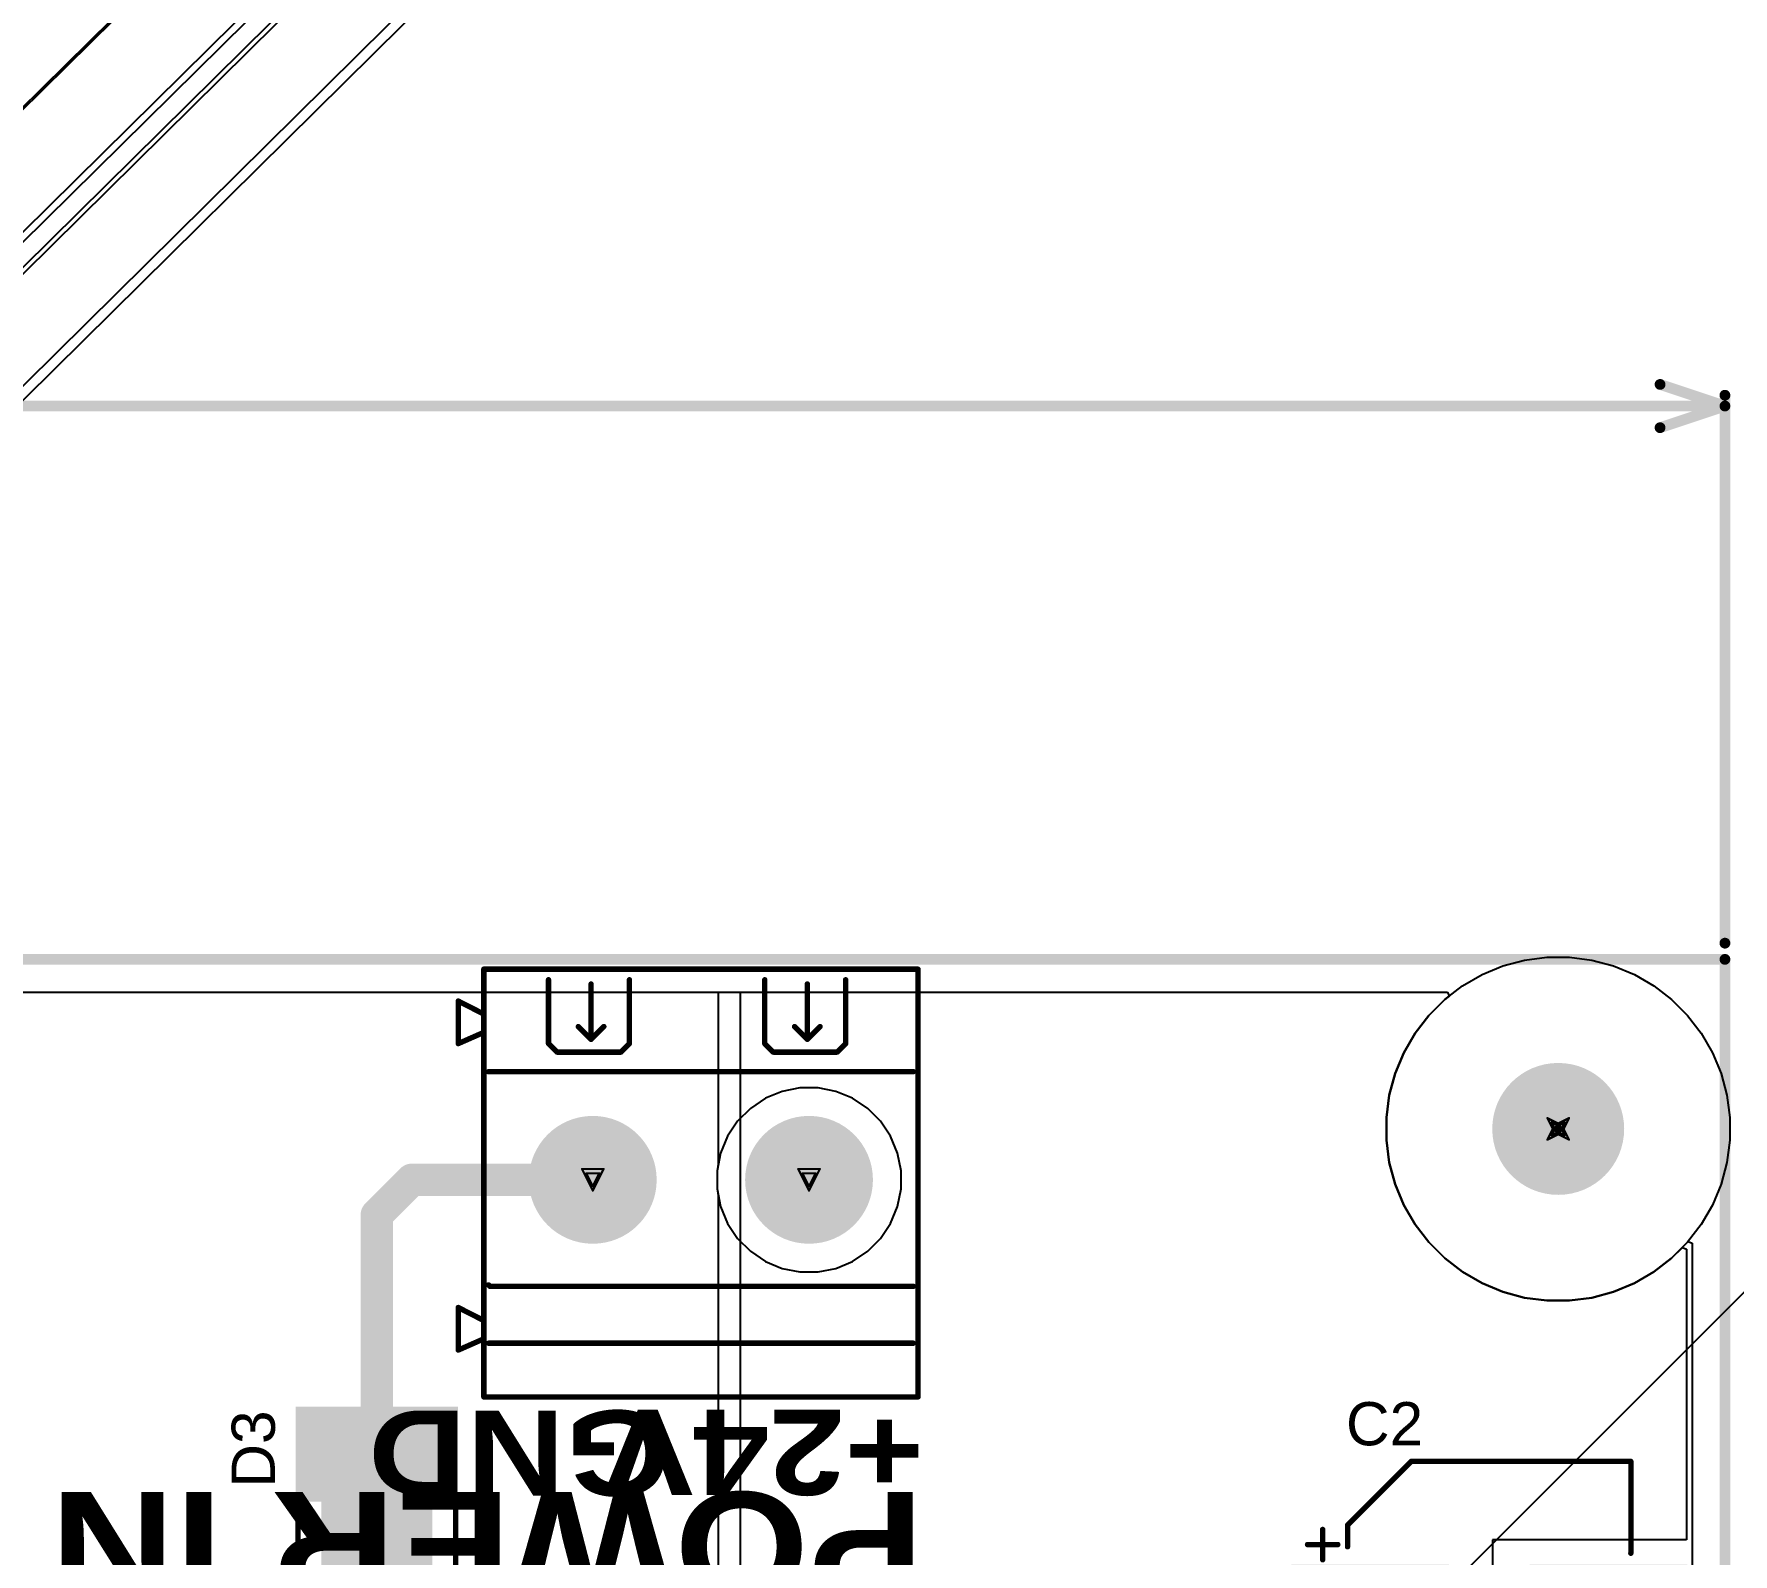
# Model space of a CAD drawing. Header units: inches. Extents: x 0 to 212, y 0 to 208.
# Drawn here: x 6.546 to 8.117, y 3.627 to 5.033 of the extents above; entities that cross this region are included whole.
import ezdxf

# ---------------------------------------------------------------- set-up
doc = ezdxf.new("R2010")
doc.units = ezdxf.units.IN
doc.header["$MEASUREMENT"] = 0
for name, color, linetype in [('Board Outline', 216, 'Continuous'), ('Bottom Layer', 5, 'Continuous'), ('Bottom Solder', 6, 'Continuous'), ('Dimensions', 6, 'Continuous'), ('Drill Drawing', 1, 'Continuous'), ('Multi-Layer', 9, 'Continuous'), ('Pad Holes', 156, 'Continuous'), ('Top Layer', 1, 'Continuous'), ('Top Overlay', 2, 'Continuous'), ('Top Paste', 8, 'Continuous'), ('Top Solder', 216, 'Continuous')]:
    doc.layers.add(name, color=color, linetype=linetype)
doc.styles.add('Arial', font='', dxfattribs={"height": 0.2})
doc.styles.add('Arial Black_Bold', font='', dxfattribs={"height": 0.2})
doc.styles.get('Arial').set_extended_font_data('Arial')
doc.styles.get('Arial Black_Bold').set_extended_font_data('Arial Black', bold=True)

# ---------------------------------------------------------------- blocks, each defined once
blk = doc.blocks.new('28_UFQFPN__4_4__11')
at = {"layer": 'Top Solder'}
for p in [(-0.0685, 0.0674), (-0.0625, -0.0507), (-0.0507, 0.0871), (-0.0507, -0.0625), (0.0615, -0.0625), (0.0674, 0.0871), (0.0871, 0.0674), (0.0871, -0.0507)]:
    blk.add_line(p, (207.6842, 205.1659), dxfattribs=at)
blk = doc.blocks.new('P____DI_3333_8_82')
at = {"layer": 'Top Solder'}
blk.add_line((0.004, 0.0488), (-204.7636, 204.757), dxfattribs=at)
blk = doc.blocks.new('DB128L_5_08_2P_OG_S_110')
at = {"layer": 'Bottom Layer'}
h = blk.add_hatch(color=5, dxfattribs=at)
edge = h.paths.add_edge_path()
edge.add_arc((-0.1, 0), 0.055118, 0, 360)
h = blk.add_hatch(color=5, dxfattribs=at)
edge = h.paths.add_edge_path()
edge.add_arc((0.1, 0), 0.055118, 0, 360)
at = {"layer": 'Bottom Solder'}
h = blk.add_hatch(color=6, dxfattribs=at)
edge = h.paths.add_edge_path()
edge.add_arc((-0.1, 0), 0.059118, 0, 360)
h = blk.add_hatch(color=6, dxfattribs=at)
edge = h.paths.add_edge_path()
edge.add_arc((0.1, 0), 0.059118, 0, 360)
at = {"layer": 'Multi-Layer'}
h = blk.add_hatch(color=9, dxfattribs=at)
edge = h.paths.add_edge_path()
edge.add_arc((-0.1, 0), 0.055118, 0, 360)
h = blk.add_hatch(color=9, dxfattribs=at)
edge = h.paths.add_edge_path()
edge.add_arc((0.1, 0), 0.055118, 0, 360)
at = {"layer": 'Pad Holes'}
h = blk.add_hatch(color=7, dxfattribs=at)
edge = h.paths.add_edge_path()
edge.add_arc((-0.1, 0), 0.031496, 0, 360)
h = blk.add_hatch(color=7, dxfattribs=at)
edge = h.paths.add_edge_path()
edge.add_arc((0.1, 0), 0.031496, 0, 360)
at = {"layer": 'Top Layer'}
h = blk.add_hatch(color=1, dxfattribs=at)
edge = h.paths.add_edge_path()
edge.add_arc((-0.1, 0), 0.055118, 0, 360)
h = blk.add_hatch(color=1, dxfattribs=at)
edge = h.paths.add_edge_path()
edge.add_arc((0.1, 0), 0.055118, 0, 360)
at = {"layer": 'Top Solder'}
h = blk.add_hatch(color=216, dxfattribs=at)
edge = h.paths.add_edge_path()
edge.add_arc((-0.1, 0), 0.059118, 0, 360)
h = blk.add_hatch(color=216, dxfattribs=at)
edge = h.paths.add_edge_path()
edge.add_arc((0.1, 0), 0.059118, 0, 360)
at = {"layer": 'Top Overlay'}
for points in [[(-0.200788, 0.19485, 0.005, 0.005, 0), (0.200788, 0.19485, 0.005, 0.005, 0)], [(-0.200788, -0.200788, 0.005, 0.005, 0), (-0.200788, 0.19485, 0.005, 0.005, 0)], [(0.200788, -0.200788, 0.005, 0.005, 0), (0.200788, 0.19485, 0.005, 0.005, 0)], [(-0.140944, 0.125983, 0.005, 0.005, 0), (-0.140944, 0.185039, 0.005, 0.005, 0)], [(-0.101574, 0.129921, 0.005, 0.005, 0), (-0.101574, 0.181103, 0.005, 0.005, 0)], [(-0.066142, 0.125983, 0.005, 0.005, 0), (-0.066142, 0.185039, 0.005, 0.005, 0)], [(0.059056, 0.125983, 0.005, 0.005, 0), (0.059056, 0.185039, 0.005, 0.005, 0)], [(0.098426, 0.129921, 0.005, 0.005, 0), (0.098426, 0.181103, 0.005, 0.005, 0)], [(0.133858, 0.125983, 0.005, 0.005, 0), (0.133858, 0.185039, 0.005, 0.005, 0)], [(-0.22441, 0.125984, 0.005, 0.005, 0), (-0.22441, 0.165354, 0.005, 0.005, 0)], [(-0.22441, 0.165354, 0.005, 0.005, 0), (-0.200788, 0.153318, 0.005, 0.005, 0)], [(-0.113386, 0.141733, 0.005, 0.005, 0), (-0.101574, 0.129921, 0.005, 0.005, 0)], [(-0.101574, 0.129921, 0.005, 0.005, 0), (-0.089763, 0.141733, 0.005, 0.005, 0)], [(0.086614, 0.141733, 0.005, 0.005, 0), (0.098426, 0.129921, 0.005, 0.005, 0)], [(0.098426, 0.129921, 0.005, 0.005, 0), (0.110237, 0.141733, 0.005, 0.005, 0)], [(-0.22441, 0.125984, 0.005, 0.005, 0), (-0.200788, 0.136384, 0.005, 0.005, 0)], [(-0.140944, 0.125983, 0.005, 0.005, 0), (-0.133071, 0.11811, 0.005, 0.005, 0)], [(-0.074016, 0.11811, 0.005, 0.005, 0), (-0.066142, 0.125983, 0.005, 0.005, 0)], [(0.059056, 0.125983, 0.005, 0.005, 0), (0.066929, 0.11811, 0.005, 0.005, 0)], [(0.125984, 0.11811, 0.005, 0.005, 0), (0.133858, 0.125983, 0.005, 0.005, 0)], [(-0.133071, 0.11811, 0.005, 0.005, 0), (-0.129133, 0.11811, 0.005, 0.005, 0)], [(-0.129133, 0.11811, 0.005, 0.005, 0), (-0.074016, 0.11811, 0.005, 0.005, 0)], [(0.066929, 0.11811, 0.005, 0.005, 0), (0.070867, 0.11811, 0.005, 0.005, 0)], [(0.070867, 0.11811, 0.005, 0.005, 0), (0.125984, 0.11811, 0.005, 0.005, 0)], [(-0.196458, 0.1, 0.005, 0.005, 0), (0.196457, 0.1, 0.005, 0.005, 0)], [(-0.196458, -0.097192, 0.005, 0.005, 0), (-0.195122, -0.098528, 0.005, 0.005, 0)], [(-0.195122, -0.098528, 0.005, 0.005, 0), (0.196457, -0.098528, 0.005, 0.005, 0)], [(-0.224409, -0.15748, 0.005, 0.005, 0), (-0.224409, -0.11811, 0.005, 0.005, 0)], [(-0.224409, -0.11811, 0.005, 0.005, 0), (-0.200789, -0.130146, 0.005, 0.005, 0)], [(-0.224409, -0.15748, 0.005, 0.005, 0), (-0.200789, -0.14708, 0.005, 0.005, 0)], [(-0.196458, -0.151106, 0.005, 0.005, 0), (0.196457, -0.151106, 0.005, 0.005, 0)], [(0.018622, -0.151107, 0.005, 0.005, 0), (0.023516, -0.151107, 0.005, 0.005, 0)], [(-0.200788, -0.200788, 0.005, 0.005, 0), (0.200788, -0.200788, 0.005, 0.005, 0)]]:
    blk.add_lwpolyline(points, format="xyseb", dxfattribs=at)
for points in [[(-0.202038, 0.19485, 0.0025, 0.0025, 1), (-0.199538, 0.19485, 0.0025, 0.0025, 1)], [(-0.202038, 0.19485, 0.0025, 0.0025, 1), (-0.199538, 0.19485, 0.0025, 0.0025, 1)], [(0.199538, 0.19485, 0.0025, 0.0025, 1), (0.202038, 0.19485, 0.0025, 0.0025, 1)], [(0.199538, 0.19485, 0.0025, 0.0025, 1), (0.202038, 0.19485, 0.0025, 0.0025, 1)], [(-0.142194, 0.185039, 0.0025, 0.0025, 1), (-0.139694, 0.185039, 0.0025, 0.0025, 1)], [(-0.102824, 0.181103, 0.0025, 0.0025, 1), (-0.100324, 0.181103, 0.0025, 0.0025, 1)], [(-0.067392, 0.185039, 0.0025, 0.0025, 1), (-0.064892, 0.185039, 0.0025, 0.0025, 1)], [(0.057806, 0.185039, 0.0025, 0.0025, 1), (0.060306, 0.185039, 0.0025, 0.0025, 1)], [(0.097176, 0.181103, 0.0025, 0.0025, 1), (0.099676, 0.181103, 0.0025, 0.0025, 1)], [(0.132608, 0.185039, 0.0025, 0.0025, 1), (0.135108, 0.185039, 0.0025, 0.0025, 1)], [(-0.22566, 0.165354, 0.0025, 0.0025, 1), (-0.22316, 0.165354, 0.0025, 0.0025, 1)], [(-0.22566, 0.165354, 0.0025, 0.0025, 1), (-0.22316, 0.165354, 0.0025, 0.0025, 1)], [(-0.202038, 0.153318, 0.0025, 0.0025, 1), (-0.199538, 0.153318, 0.0025, 0.0025, 1)], [(-0.114636, 0.141733, 0.0025, 0.0025, 1), (-0.112136, 0.141733, 0.0025, 0.0025, 1)], [(-0.091013, 0.141733, 0.0025, 0.0025, 1), (-0.088513, 0.141733, 0.0025, 0.0025, 1)], [(0.085364, 0.141733, 0.0025, 0.0025, 1), (0.087864, 0.141733, 0.0025, 0.0025, 1)], [(0.108987, 0.141733, 0.0025, 0.0025, 1), (0.111487, 0.141733, 0.0025, 0.0025, 1)], [(-0.22566, 0.125984, 0.0025, 0.0025, 1), (-0.22316, 0.125984, 0.0025, 0.0025, 1)], [(-0.22566, 0.125984, 0.0025, 0.0025, 1), (-0.22316, 0.125984, 0.0025, 0.0025, 1)], [(-0.202038, 0.136384, 0.0025, 0.0025, 1), (-0.199538, 0.136384, 0.0025, 0.0025, 1)], [(-0.142194, 0.125983, 0.0025, 0.0025, 1), (-0.139694, 0.125983, 0.0025, 0.0025, 1)], [(-0.142194, 0.125983, 0.0025, 0.0025, 1), (-0.139694, 0.125983, 0.0025, 0.0025, 1)], [(-0.102824, 0.129921, 0.0025, 0.0025, 1), (-0.100324, 0.129921, 0.0025, 0.0025, 1)], [(-0.102824, 0.129921, 0.0025, 0.0025, 1), (-0.100324, 0.129921, 0.0025, 0.0025, 1)], [(-0.102824, 0.129921, 0.0025, 0.0025, 1), (-0.100324, 0.129921, 0.0025, 0.0025, 1)], [(-0.067392, 0.125983, 0.0025, 0.0025, 1), (-0.064892, 0.125983, 0.0025, 0.0025, 1)], [(-0.067392, 0.125983, 0.0025, 0.0025, 1), (-0.064892, 0.125983, 0.0025, 0.0025, 1)], [(0.057806, 0.125983, 0.0025, 0.0025, 1), (0.060306, 0.125983, 0.0025, 0.0025, 1)], [(0.057806, 0.125983, 0.0025, 0.0025, 1), (0.060306, 0.125983, 0.0025, 0.0025, 1)], [(0.097176, 0.129921, 0.0025, 0.0025, 1), (0.099676, 0.129921, 0.0025, 0.0025, 1)], [(0.097176, 0.129921, 0.0025, 0.0025, 1), (0.099676, 0.129921, 0.0025, 0.0025, 1)], [(0.097176, 0.129921, 0.0025, 0.0025, 1), (0.099676, 0.129921, 0.0025, 0.0025, 1)], [(0.132608, 0.125983, 0.0025, 0.0025, 1), (0.135108, 0.125983, 0.0025, 0.0025, 1)], [(0.132608, 0.125983, 0.0025, 0.0025, 1), (0.135108, 0.125983, 0.0025, 0.0025, 1)], [(-0.134321, 0.11811, 0.0025, 0.0025, 1), (-0.131821, 0.11811, 0.0025, 0.0025, 1)], [(-0.134321, 0.11811, 0.0025, 0.0025, 1), (-0.131821, 0.11811, 0.0025, 0.0025, 1)], [(-0.130383, 0.11811, 0.0025, 0.0025, 1), (-0.127883, 0.11811, 0.0025, 0.0025, 1)], [(-0.130383, 0.11811, 0.0025, 0.0025, 1), (-0.127883, 0.11811, 0.0025, 0.0025, 1)], [(-0.075266, 0.11811, 0.0025, 0.0025, 1), (-0.072766, 0.11811, 0.0025, 0.0025, 1)], [(-0.075266, 0.11811, 0.0025, 0.0025, 1), (-0.072766, 0.11811, 0.0025, 0.0025, 1)], [(0.065679, 0.11811, 0.0025, 0.0025, 1), (0.068179, 0.11811, 0.0025, 0.0025, 1)], [(0.065679, 0.11811, 0.0025, 0.0025, 1), (0.068179, 0.11811, 0.0025, 0.0025, 1)], [(0.069617, 0.11811, 0.0025, 0.0025, 1), (0.072117, 0.11811, 0.0025, 0.0025, 1)], [(0.069617, 0.11811, 0.0025, 0.0025, 1), (0.072117, 0.11811, 0.0025, 0.0025, 1)], [(0.124734, 0.11811, 0.0025, 0.0025, 1), (0.127234, 0.11811, 0.0025, 0.0025, 1)], [(0.124734, 0.11811, 0.0025, 0.0025, 1), (0.127234, 0.11811, 0.0025, 0.0025, 1)], [(-0.197708, 0.1, 0.0025, 0.0025, 1), (-0.195208, 0.1, 0.0025, 0.0025, 1)], [(0.195207, 0.1, 0.0025, 0.0025, 1), (0.197707, 0.1, 0.0025, 0.0025, 1)], [(-0.197708, -0.097192, 0.0025, 0.0025, 1), (-0.195208, -0.097192, 0.0025, 0.0025, 1)], [(-0.196372, -0.098528, 0.0025, 0.0025, 1), (-0.193872, -0.098528, 0.0025, 0.0025, 1)], [(-0.196372, -0.098528, 0.0025, 0.0025, 1), (-0.193872, -0.098528, 0.0025, 0.0025, 1)], [(0.195207, -0.098528, 0.0025, 0.0025, 1), (0.197707, -0.098528, 0.0025, 0.0025, 1)], [(-0.225659, -0.11811, 0.0025, 0.0025, 1), (-0.223159, -0.11811, 0.0025, 0.0025, 1)], [(-0.225659, -0.11811, 0.0025, 0.0025, 1), (-0.223159, -0.11811, 0.0025, 0.0025, 1)], [(-0.202039, -0.130146, 0.0025, 0.0025, 1), (-0.199539, -0.130146, 0.0025, 0.0025, 1)], [(-0.225659, -0.15748, 0.0025, 0.0025, 1), (-0.223159, -0.15748, 0.0025, 0.0025, 1)], [(-0.225659, -0.15748, 0.0025, 0.0025, 1), (-0.223159, -0.15748, 0.0025, 0.0025, 1)], [(-0.202039, -0.14708, 0.0025, 0.0025, 1), (-0.199539, -0.14708, 0.0025, 0.0025, 1)], [(-0.197708, -0.151106, 0.0025, 0.0025, 1), (-0.195208, -0.151106, 0.0025, 0.0025, 1)], [(0.017372, -0.151107, 0.0025, 0.0025, 1), (0.019872, -0.151107, 0.0025, 0.0025, 1)], [(0.022266, -0.151107, 0.0025, 0.0025, 1), (0.024766, -0.151107, 0.0025, 0.0025, 1)], [(0.195207, -0.151106, 0.0025, 0.0025, 1), (0.197707, -0.151106, 0.0025, 0.0025, 1)], [(-0.202038, -0.200788, 0.0025, 0.0025, 1), (-0.199538, -0.200788, 0.0025, 0.0025, 1)], [(-0.202038, -0.200788, 0.0025, 0.0025, 1), (-0.199538, -0.200788, 0.0025, 0.0025, 1)], [(0.199538, -0.200788, 0.0025, 0.0025, 1), (0.202038, -0.200788, 0.0025, 0.0025, 1)], [(0.199538, -0.200788, 0.0025, 0.0025, 1), (0.202038, -0.200788, 0.0025, 0.0025, 1)]]:
    blk.add_lwpolyline(points, format="xyseb", close=True, dxfattribs=at)
blk = doc.blocks.new('SMB__118')
at = {"layer": 'Top Layer'}
for points in [[(-0.1457, -0.0472), (-0.1457, 0.0472), (-0.0354, 0.0472), (-0.0354, -0.0472)], [(0.0354, -0.0472), (0.0354, 0.0472), (0.1457, 0.0472), (0.1457, -0.0472)]]:
    blk.add_hatch(color=1, dxfattribs=at).paths.add_polyline_path(points)
at = {"layer": 'Top Overlay'}
for points in [[(0.102, 0.049), (0.19, 0.049), (0.19, 0.075), (0.102, 0.075)], [(0.147, -0.065), (0.19, -0.065), (0.19, 0.053), (0.147, 0.053)], [(0.102, -0.075), (0.19, -0.075), (0.19, -0.049), (0.102, -0.049)]]:
    blk.add_hatch(color=2, dxfattribs=at).paths.add_polyline_path(points)
at = {"layer": 'Top Paste'}
for points in [[(-0.1457, -0.0472), (-0.1457, 0.0472), (-0.0354, 0.0472), (-0.0354, -0.0472)], [(0.0354, -0.0472), (0.0354, 0.0472), (0.1457, 0.0472), (0.1457, -0.0472)]]:
    blk.add_hatch(color=8, dxfattribs=at).paths.add_polyline_path(points)
at = {"layer": 'Top Solder'}
for points in [[(-0.1497, -0.0512), (-0.1497, 0.0512), (-0.0314, 0.0512), (-0.0314, -0.0512)], [(0.0314, -0.0512), (0.0314, 0.0512), (0.1497, 0.0512), (0.1497, -0.0512)]]:
    blk.add_hatch(color=216, dxfattribs=at).paths.add_polyline_path(points)
at = {"layer": 'Top Overlay'}
for points in [[(-0.087, 0.073, 0.005, 0.005, 0), (-0.087, 0.055, 0.005, 0.005, 0)], [(-0.087, 0.073, 0.005, 0.005, 0), (0.102, 0.073, 0.005, 0.005, 0)], [(-0.087, -0.055, 0.005, 0.005, 0), (-0.087, -0.073, 0.005, 0.005, 0)], [(-0.087, -0.073, 0.005, 0.005, 0), (0.102, -0.073, 0.005, 0.005, 0)]]:
    blk.add_lwpolyline(points, format="xyseb", dxfattribs=at)
for points in [[(-0.0882, 0.073, 0.0025, 0.0025, 1), (-0.0858, 0.073, 0.0025, 0.0025, 1)], [(-0.0882, 0.073, 0.0025, 0.0025, 1), (-0.0858, 0.073, 0.0025, 0.0025, 1)], [(0.1008, 0.073, 0.0025, 0.0025, 1), (0.1032, 0.073, 0.0025, 0.0025, 1)], [(-0.0882, 0.055, 0.0025, 0.0025, 1), (-0.0858, 0.055, 0.0025, 0.0025, 1)], [(-0.0882, -0.055, 0.0025, 0.0025, 1), (-0.0858, -0.055, 0.0025, 0.0025, 1)], [(-0.0882, -0.073, 0.0025, 0.0025, 1), (-0.0858, -0.073, 0.0025, 0.0025, 1)], [(-0.0882, -0.073, 0.0025, 0.0025, 1), (-0.0858, -0.073, 0.0025, 0.0025, 1)], [(0.1008, -0.073, 0.0025, 0.0025, 1), (0.1032, -0.073, 0.0025, 0.0025, 1)]]:
    blk.add_lwpolyline(points, format="xyseb", close=True, dxfattribs=at)
blk = doc.blocks.new('RVT1H470M0607_142')
at = {"layer": 'Top Layer'}
for points in [[(-0.1791, 0.0315), (-0.0413, 0.0315), (-0.0413, -0.0315), (-0.1791, -0.0315)], [(0.0413, 0.0315), (0.1791, 0.0315), (0.1791, -0.0315), (0.0413, -0.0315)]]:
    blk.add_hatch(color=1, dxfattribs=at).paths.add_polyline_path(points)
at = {"layer": 'Top Paste'}
for points in [[(-0.1791, 0.0315), (-0.0413, 0.0315), (-0.0413, -0.0315), (-0.1791, -0.0315)], [(0.0413, 0.0315), (0.1791, 0.0315), (0.1791, -0.0315), (0.0413, -0.0315)]]:
    blk.add_hatch(color=8, dxfattribs=at).paths.add_polyline_path(points)
at = {"layer": 'Top Solder'}
for points in [[(-0.1831, 0.0355), (-0.0373, 0.0355), (-0.0373, -0.0355), (-0.1831, -0.0355)], [(0.0373, 0.0355), (0.1831, 0.0355), (0.1831, -0.0355), (0.0373, -0.0355)]]:
    blk.add_hatch(color=216, dxfattribs=at).paths.add_polyline_path(points)
at = {"layer": 'Top Overlay'}
for points in [[(-0.1312, 0.072, 0.005, 0.005, 0), (-0.0722, 0.131, 0.005, 0.005, 0)], [(-0.0722, 0.131, 0.005, 0.005, 0), (0.1308, 0.131, 0.005, 0.005, 0)], [(0.1308, 0.046, 0.005, 0.005, 0), (0.1308, 0.131, 0.005, 0.005, 0)], [(-0.1542, 0.04, 0.005, 0.005, 0), (-0.1542, 0.068, 0.005, 0.005, 0)], [(-0.1312, 0.052, 0.005, 0.005, 0), (-0.1312, 0.072, 0.005, 0.005, 0)], [(-0.1682, 0.054, 0.005, 0.005, 0), (-0.1402, 0.054, 0.005, 0.005, 0)], [(0.1308, -0.131, 0.005, 0.005, 0), (0.1308, -0.046, 0.005, 0.005, 0)], [(-0.1312, -0.072, 0.005, 0.005, 0), (-0.1312, -0.052, 0.005, 0.005, 0)], [(-0.1312, -0.072, 0.005, 0.005, 0), (-0.0722, -0.131, 0.005, 0.005, 0)], [(-0.0722, -0.131, 0.005, 0.005, 0), (0.1308, -0.131, 0.005, 0.005, 0)]]:
    blk.add_lwpolyline(points, format="xyseb", dxfattribs=at)
for points in [[(-0.0735, 0.131, 0.0025, 0.0025, 1), (-0.071, 0.131, 0.0025, 0.0025, 1)], [(-0.0735, 0.131, 0.0025, 0.0025, 1), (-0.071, 0.131, 0.0025, 0.0025, 1)], [(0.1295, 0.131, 0.0025, 0.0025, 1), (0.132, 0.131, 0.0025, 0.0025, 1)], [(0.1295, 0.131, 0.0025, 0.0025, 1), (0.132, 0.131, 0.0025, 0.0025, 1)], [(-0.1555, 0.068, 0.0025, 0.0025, 1), (-0.153, 0.068, 0.0025, 0.0025, 1)], [(-0.1325, 0.072, 0.0025, 0.0025, 1), (-0.13, 0.072, 0.0025, 0.0025, 1)], [(-0.1325, 0.072, 0.0025, 0.0025, 1), (-0.13, 0.072, 0.0025, 0.0025, 1)], [(-0.1695, 0.054, 0.0025, 0.0025, 1), (-0.167, 0.054, 0.0025, 0.0025, 1)], [(-0.1415, 0.054, 0.0025, 0.0025, 1), (-0.139, 0.054, 0.0025, 0.0025, 1)], [(-0.1325, 0.052, 0.0025, 0.0025, 1), (-0.13, 0.052, 0.0025, 0.0025, 1)], [(0.1295, 0.046, 0.0025, 0.0025, 1), (0.132, 0.046, 0.0025, 0.0025, 1)], [(-0.1555, 0.04, 0.0025, 0.0025, 1), (-0.153, 0.04, 0.0025, 0.0025, 1)], [(0.1295, -0.046, 0.0025, 0.0025, 1), (0.132, -0.046, 0.0025, 0.0025, 1)], [(-0.1325, -0.052, 0.0025, 0.0025, 1), (-0.13, -0.052, 0.0025, 0.0025, 1)], [(-0.1325, -0.072, 0.0025, 0.0025, 1), (-0.13, -0.072, 0.0025, 0.0025, 1)], [(-0.1325, -0.072, 0.0025, 0.0025, 1), (-0.13, -0.072, 0.0025, 0.0025, 1)], [(-0.0735, -0.131, 0.0025, 0.0025, 1), (-0.071, -0.131, 0.0025, 0.0025, 1)], [(-0.0735, -0.131, 0.0025, 0.0025, 1), (-0.071, -0.131, 0.0025, 0.0025, 1)], [(0.1295, -0.131, 0.0025, 0.0025, 1), (0.132, -0.131, 0.0025, 0.0025, 1)], [(0.1295, -0.131, 0.0025, 0.0025, 1), (0.132, -0.131, 0.0025, 0.0025, 1)]]:
    blk.add_lwpolyline(points, format="xyseb", close=True, dxfattribs=at)

msp = doc.modelspace()

# ---------------------------------------------------------------- hatches: boundary and pattern name
at = {"layer": 'Bottom Solder'}
h = msp.add_hatch(color=6, dxfattribs=at)
edge = h.paths.add_edge_path()
edge.add_arc((7.9557, 4.0201), 0.004, 0, 360)
at = {"layer": 'Pad Holes'}
h = msp.add_hatch(color=7, dxfattribs=at)
edge = h.paths.add_edge_path()
edge.add_arc((7.9557, 4.0201), 0.061, 0, 360)
at = {"layer": 'Top Solder'}
h = msp.add_hatch(color=216, dxfattribs=at)
edge = h.paths.add_edge_path()
edge.add_arc((7.9557, 4.0201), 0.004, 0, 360)

# ---------------------------------------------------------------- linework, layer by layer
at = {"layer": 'Board Outline'}
for points in [[(-0.1578, 4.1769, 0.01, 0.01, 0), (8.1099, 4.1769, 0.01, 0.01, 0)], [(8.1099, -0.1538, 0.01, 0.01, 0), (8.1099, 4.1769, 0.01, 0.01, 0)]]:
    msp.add_lwpolyline(points, format="xyseb", dxfattribs=at)
msp.add_lwpolyline([(8.1074, 4.1769, 0.005, 0.005, 1), (8.1124, 4.1769, 0.005, 0.005, 1)], format="xyseb", close=True, dxfattribs=at)
msp.add_lwpolyline([(8.1074, 4.1769, 0.005, 0.005, 1), (8.1124, 4.1769, 0.005, 0.005, 1)], format="xyseb", close=True, dxfattribs=at)
at = {"layer": 'Bottom Layer'}
for p, q in [((0.1045, 4.1466), (7.8534, 4.1466)), ((7.8507, 4.1398), (7.836, 4.1251)), ((7.8547, 4.1428), (7.8507, 4.1398)), ((7.8534, 4.1466), (7.8547, 4.1428)), ((7.836, 4.1251), (7.8233, 4.1086)), ((7.8233, 4.1086), (7.8129, 4.0905)), ((7.8129, 4.0905), (7.8049, 4.0713)), ((7.8049, 4.0713), (7.7995, 4.0512)), ((7.238, 4.0548), (7.2225, 4.0484)), ((7.2544, 4.0581), (7.238, 4.0548)), ((7.2712, 4.0581), (7.2544, 4.0581)), ((7.2876, 4.0548), (7.2712, 4.0581)), ((7.3031, 4.0484), (7.2876, 4.0548)), ((7.2086, 4.0391), (7.1967, 4.0272)), ((7.2225, 4.0484), (7.2086, 4.0391)), ((7.3171, 4.0391), (7.3031, 4.0484)), ((7.3289, 4.0272), (7.3171, 4.0391)), ((7.7995, 4.0512), (7.7968, 4.0305)), ((7.1967, 4.0272), (7.1874, 4.0133)), ((7.3382, 4.0133), (7.3289, 4.0272)), ((7.7968, 4.0305), (7.7968, 4.0097)), ((7.1874, 4.0133), (7.181, 3.9978)), ((7.3447, 3.9978), (7.3382, 4.0133)), ((7.7968, 4.0097), (7.7995, 3.9891)), ((7.181, 3.9978), (7.1777, 3.9814)), ((7.3479, 3.9814), (7.3447, 3.9978)), ((7.1777, 3.9814), (7.1777, 3.9646)), ((7.3479, 3.9646), (7.3479, 3.9814)), ((7.7995, 3.9891), (7.8049, 3.969)), ((7.1777, 3.9646), (7.181, 3.9482)), ((7.3447, 3.9482), (7.3479, 3.9646)), ((7.8049, 3.969), (7.8129, 3.9497)), ((7.181, 3.9482), (7.1874, 3.9327)), ((7.3382, 3.9327), (7.3447, 3.9482)), ((7.8129, 3.9497), (7.8233, 3.9317)), ((7.1874, 3.9327), (7.1967, 3.9187)), ((7.3289, 3.9187), (7.3382, 3.9327)), ((7.8233, 3.9317), (7.836, 3.9152)), ((7.1967, 3.9187), (7.2086, 3.9069)), ((7.3171, 3.9069), (7.3289, 3.9187)), ((7.836, 3.9152), (7.8507, 3.9005)), ((8.0606, 3.9005), (8.0753, 3.9152)), ((8.0753, 3.9152), (8.0758, 3.9158)), ((8.0758, 3.9158), (8.0796, 3.9145)), ((8.0796, 3.9145), (8.0796, 2.04)), ((7.2086, 3.9069), (7.2225, 3.8976)), ((7.2225, 3.8976), (7.238, 3.8911)), ((7.2876, 3.8911), (7.3031, 3.8976)), ((7.3031, 3.8976), (7.3171, 3.9069)), ((7.8507, 3.9005), (7.8672, 3.8878)), ((8.0441, 3.8878), (8.0606, 3.9005)), ((7.238, 3.8911), (7.2544, 3.8879)), ((7.2544, 3.8879), (7.2712, 3.8879)), ((7.2712, 3.8879), (7.2876, 3.8911)), ((7.8672, 3.8878), (7.8853, 3.8774)), ((8.0261, 3.8774), (8.0441, 3.8878)), ((7.8853, 3.8774), (7.9045, 3.8694)), ((7.9045, 3.8694), (7.9246, 3.864)), ((7.9867, 3.864), (8.0068, 3.8694)), ((8.0068, 3.8694), (8.0261, 3.8774)), ((7.9246, 3.864), (7.9453, 3.8613)), ((7.9453, 3.8613), (7.9661, 3.8613)), ((7.9661, 3.8613), (7.9867, 3.864))]:
    msp.add_line(p, q, dxfattribs=at)
at = {"layer": 'Dimensions'}
for points in [[(8.0499, 4.7087, 0.01, 0.01, 0), (8.1099, 4.6887, 0.01, 0.01, 0)], [(8.1099, 4.1919, 0.01, 0.01, 0), (8.1099, 4.6987, 0.01, 0.01, 0)], [(4.3426, 4.6887, 0.01, 0.01, 0), (8.1099, 4.6887, 0.01, 0.01, 0)], [(8.0499, 4.6687, 0.01, 0.01, 0), (8.1099, 4.6887, 0.01, 0.01, 0)]]:
    msp.add_lwpolyline(points, format="xyseb", dxfattribs=at)
for points in [[(8.0474, 4.7087, 0.005, 0.005, 1), (8.0524, 4.7087, 0.005, 0.005, 1)], [(8.1074, 4.6987, 0.005, 0.005, 1), (8.1124, 4.6987, 0.005, 0.005, 1)], [(8.1074, 4.6887, 0.005, 0.005, 1), (8.1124, 4.6887, 0.005, 0.005, 1)], [(8.1074, 4.6887, 0.005, 0.005, 1), (8.1124, 4.6887, 0.005, 0.005, 1)], [(8.1074, 4.6887, 0.005, 0.005, 1), (8.1124, 4.6887, 0.005, 0.005, 1)], [(8.0474, 4.6687, 0.005, 0.005, 1), (8.0524, 4.6687, 0.005, 0.005, 1)], [(8.1074, 4.1919, 0.005, 0.005, 1), (8.1124, 4.1919, 0.005, 0.005, 1)]]:
    msp.add_lwpolyline(points, format="xyseb", close=True, dxfattribs=at)
at = {"layer": 'Drill Drawing'}
for points in [[(7.9457, 4.0301, 0.002, 0.002, 0), (7.9557, 4.0251, 0.002, 0.002, 0)], [(7.9457, 4.0301, 0.002, 0.002, 0), (7.9507, 4.0201, 0.002, 0.002, 0)], [(7.9497, 4.0261, 0.002, 0.002, 0), (7.9557, 4.0231, 0.002, 0.002, 0)], [(7.9497, 4.0261, 0.002, 0.002, 0), (7.9527, 4.0201, 0.002, 0.002, 0)], [(7.9557, 4.0251, 0.002, 0.002, 0), (7.9657, 4.0301, 0.002, 0.002, 0)], [(7.9557, 4.0231, 0.002, 0.002, 0), (7.9617, 4.0261, 0.002, 0.002, 0)], [(7.9587, 4.0201, 0.002, 0.002, 0), (7.9617, 4.0261, 0.002, 0.002, 0)], [(7.9607, 4.0201, 0.002, 0.002, 0), (7.9657, 4.0301, 0.002, 0.002, 0)], [(7.9457, 4.0101, 0.002, 0.002, 0), (7.9507, 4.0201, 0.002, 0.002, 0)], [(7.9457, 4.0101, 0.002, 0.002, 0), (7.9557, 4.0151, 0.002, 0.002, 0)], [(7.9497, 4.0141, 0.002, 0.002, 0), (7.9527, 4.0201, 0.002, 0.002, 0)], [(7.9497, 4.0141, 0.002, 0.002, 0), (7.9557, 4.0171, 0.002, 0.002, 0)], [(7.9557, 4.0171, 0.002, 0.002, 0), (7.9617, 4.0141, 0.002, 0.002, 0)], [(7.9557, 4.0151, 0.002, 0.002, 0), (7.9657, 4.0101, 0.002, 0.002, 0)], [(7.9587, 4.0201, 0.002, 0.002, 0), (7.9617, 4.0141, 0.002, 0.002, 0)], [(7.9607, 4.0201, 0.002, 0.002, 0), (7.9657, 4.0101, 0.002, 0.002, 0)], [(7.0528, 3.983, 0.002, 0.002, 0), (7.0728, 3.983, 0.002, 0.002, 0)], [(7.0528, 3.983, 0.002, 0.002, 0), (7.0628, 3.963, 0.002, 0.002, 0)], [(7.0568, 3.979, 0.002, 0.002, 0), (7.0688, 3.979, 0.002, 0.002, 0)], [(7.0568, 3.979, 0.002, 0.002, 0), (7.0628, 3.967, 0.002, 0.002, 0)], [(7.0628, 3.963, 0.002, 0.002, 0), (7.0728, 3.983, 0.002, 0.002, 0)], [(7.0628, 3.967, 0.002, 0.002, 0), (7.0688, 3.979, 0.002, 0.002, 0)], [(7.2528, 3.983, 0.002, 0.002, 0), (7.2728, 3.983, 0.002, 0.002, 0)], [(7.2528, 3.983, 0.002, 0.002, 0), (7.2628, 3.963, 0.002, 0.002, 0)], [(7.2568, 3.979, 0.002, 0.002, 0), (7.2688, 3.979, 0.002, 0.002, 0)], [(7.2568, 3.979, 0.002, 0.002, 0), (7.2628, 3.967, 0.002, 0.002, 0)], [(7.2628, 3.963, 0.002, 0.002, 0), (7.2728, 3.983, 0.002, 0.002, 0)], [(7.2628, 3.967, 0.002, 0.002, 0), (7.2688, 3.979, 0.002, 0.002, 0)]]:
    msp.add_lwpolyline(points, format="xyseb", dxfattribs=at)
for points in [[(7.9452, 4.0301, 0.001, 0.001, 1), (7.9462, 4.0301, 0.001, 0.001, 1)], [(7.9452, 4.0301, 0.001, 0.001, 1), (7.9462, 4.0301, 0.001, 0.001, 1)], [(7.9492, 4.0261, 0.001, 0.001, 1), (7.9502, 4.0261, 0.001, 0.001, 1)], [(7.9492, 4.0261, 0.001, 0.001, 1), (7.9502, 4.0261, 0.001, 0.001, 1)], [(7.9552, 4.0251, 0.001, 0.001, 1), (7.9562, 4.0251, 0.001, 0.001, 1)], [(7.9552, 4.0251, 0.001, 0.001, 1), (7.9562, 4.0251, 0.001, 0.001, 1)], [(7.9552, 4.0231, 0.001, 0.001, 1), (7.9562, 4.0231, 0.001, 0.001, 1)], [(7.9552, 4.0231, 0.001, 0.001, 1), (7.9562, 4.0231, 0.001, 0.001, 1)], [(7.9612, 4.0261, 0.001, 0.001, 1), (7.9622, 4.0261, 0.001, 0.001, 1)], [(7.9612, 4.0261, 0.001, 0.001, 1), (7.9622, 4.0261, 0.001, 0.001, 1)], [(7.9652, 4.0301, 0.001, 0.001, 1), (7.9662, 4.0301, 0.001, 0.001, 1)], [(7.9652, 4.0301, 0.001, 0.001, 1), (7.9662, 4.0301, 0.001, 0.001, 1)], [(7.9452, 4.0101, 0.001, 0.001, 1), (7.9462, 4.0101, 0.001, 0.001, 1)], [(7.9452, 4.0101, 0.001, 0.001, 1), (7.9462, 4.0101, 0.001, 0.001, 1)], [(7.9492, 4.0141, 0.001, 0.001, 1), (7.9502, 4.0141, 0.001, 0.001, 1)], [(7.9492, 4.0141, 0.001, 0.001, 1), (7.9502, 4.0141, 0.001, 0.001, 1)], [(7.9502, 4.0201, 0.001, 0.001, 1), (7.9512, 4.0201, 0.001, 0.001, 1)], [(7.9502, 4.0201, 0.001, 0.001, 1), (7.9512, 4.0201, 0.001, 0.001, 1)], [(7.9522, 4.0201, 0.001, 0.001, 1), (7.9532, 4.0201, 0.001, 0.001, 1)], [(7.9522, 4.0201, 0.001, 0.001, 1), (7.9532, 4.0201, 0.001, 0.001, 1)], [(7.9552, 4.0171, 0.001, 0.001, 1), (7.9562, 4.0171, 0.001, 0.001, 1)], [(7.9552, 4.0171, 0.001, 0.001, 1), (7.9562, 4.0171, 0.001, 0.001, 1)], [(7.9552, 4.0151, 0.001, 0.001, 1), (7.9562, 4.0151, 0.001, 0.001, 1)], [(7.9552, 4.0151, 0.001, 0.001, 1), (7.9562, 4.0151, 0.001, 0.001, 1)], [(7.9582, 4.0201, 0.001, 0.001, 1), (7.9592, 4.0201, 0.001, 0.001, 1)], [(7.9582, 4.0201, 0.001, 0.001, 1), (7.9592, 4.0201, 0.001, 0.001, 1)], [(7.9602, 4.0201, 0.001, 0.001, 1), (7.9612, 4.0201, 0.001, 0.001, 1)], [(7.9602, 4.0201, 0.001, 0.001, 1), (7.9612, 4.0201, 0.001, 0.001, 1)], [(7.9612, 4.0141, 0.001, 0.001, 1), (7.9622, 4.0141, 0.001, 0.001, 1)], [(7.9612, 4.0141, 0.001, 0.001, 1), (7.9622, 4.0141, 0.001, 0.001, 1)], [(7.9652, 4.0101, 0.001, 0.001, 1), (7.9662, 4.0101, 0.001, 0.001, 1)], [(7.9652, 4.0101, 0.001, 0.001, 1), (7.9662, 4.0101, 0.001, 0.001, 1)], [(7.0523, 3.983, 0.001, 0.001, 1), (7.0533, 3.983, 0.001, 0.001, 1)], [(7.0523, 3.983, 0.001, 0.001, 1), (7.0533, 3.983, 0.001, 0.001, 1)], [(7.0563, 3.979, 0.001, 0.001, 1), (7.0573, 3.979, 0.001, 0.001, 1)], [(7.0563, 3.979, 0.001, 0.001, 1), (7.0573, 3.979, 0.001, 0.001, 1)], [(7.0683, 3.979, 0.001, 0.001, 1), (7.0693, 3.979, 0.001, 0.001, 1)], [(7.0683, 3.979, 0.001, 0.001, 1), (7.0693, 3.979, 0.001, 0.001, 1)], [(7.0723, 3.983, 0.001, 0.001, 1), (7.0733, 3.983, 0.001, 0.001, 1)], [(7.0723, 3.983, 0.001, 0.001, 1), (7.0733, 3.983, 0.001, 0.001, 1)], [(7.2523, 3.983, 0.001, 0.001, 1), (7.2533, 3.983, 0.001, 0.001, 1)], [(7.2523, 3.983, 0.001, 0.001, 1), (7.2533, 3.983, 0.001, 0.001, 1)], [(7.2563, 3.979, 0.001, 0.001, 1), (7.2573, 3.979, 0.001, 0.001, 1)], [(7.2563, 3.979, 0.001, 0.001, 1), (7.2573, 3.979, 0.001, 0.001, 1)], [(7.2683, 3.979, 0.001, 0.001, 1), (7.2693, 3.979, 0.001, 0.001, 1)], [(7.2683, 3.979, 0.001, 0.001, 1), (7.2693, 3.979, 0.001, 0.001, 1)], [(7.2723, 3.983, 0.001, 0.001, 1), (7.2733, 3.983, 0.001, 0.001, 1)], [(7.2723, 3.983, 0.001, 0.001, 1), (7.2733, 3.983, 0.001, 0.001, 1)], [(7.0623, 3.967, 0.001, 0.001, 1), (7.0633, 3.967, 0.001, 0.001, 1)], [(7.0623, 3.967, 0.001, 0.001, 1), (7.0633, 3.967, 0.001, 0.001, 1)], [(7.0623, 3.963, 0.001, 0.001, 1), (7.0633, 3.963, 0.001, 0.001, 1)], [(7.0623, 3.963, 0.001, 0.001, 1), (7.0633, 3.963, 0.001, 0.001, 1)], [(7.2623, 3.967, 0.001, 0.001, 1), (7.2633, 3.967, 0.001, 0.001, 1)], [(7.2623, 3.967, 0.001, 0.001, 1), (7.2633, 3.967, 0.001, 0.001, 1)], [(7.2623, 3.963, 0.001, 0.001, 1), (7.2633, 3.963, 0.001, 0.001, 1)], [(7.2623, 3.963, 0.001, 0.001, 1), (7.2633, 3.963, 0.001, 0.001, 1)]]:
    msp.add_lwpolyline(points, format="xyseb", close=True, dxfattribs=at)
at = {"layer": 'Multi-Layer'}
for p, q in [((7.8853, 4.1629), (7.9045, 4.1709)), ((7.9045, 4.1709), (7.9246, 4.1762)), ((7.9246, 4.1762), (7.9453, 4.179)), ((7.9453, 4.179), (7.9557, 4.179)), ((7.9557, 4.179), (7.9661, 4.179)), ((7.9661, 4.179), (7.9867, 4.1762)), ((7.9867, 4.1762), (8.0068, 4.1709)), ((8.0068, 4.1709), (8.0261, 4.1629)), ((7.8507, 4.1398), (7.8672, 4.1525)), ((7.8672, 4.1525), (7.8853, 4.1629)), ((8.0261, 4.1629), (8.0441, 4.1525)), ((8.0441, 4.1525), (8.0606, 4.1398)), ((7.836, 4.1251), (7.8507, 4.1398)), ((8.0606, 4.1398), (8.0753, 4.1251)), ((7.8233, 4.1086), (7.836, 4.1251)), ((8.0753, 4.1251), (8.088, 4.1086)), ((7.8129, 4.0905), (7.8233, 4.1086)), ((8.088, 4.1086), (8.0984, 4.0905)), ((7.8049, 4.0713), (7.8129, 4.0905)), ((8.0984, 4.0905), (8.1064, 4.0713)), ((7.7995, 4.0512), (7.8049, 4.0713)), ((8.1064, 4.0713), (8.1118, 4.0512)), ((7.7968, 4.0305), (7.7995, 4.0512)), ((8.1118, 4.0512), (8.1145, 4.0305)), ((7.7968, 4.0201), (7.7968, 4.0305)), ((8.1145, 4.0305), (8.1145, 4.0201)), ((7.7968, 4.0097), (7.7968, 4.0201)), ((7.7995, 3.9891), (7.7968, 4.0097)), ((8.1145, 4.0097), (8.1118, 3.9891)), ((8.1145, 4.0201), (8.1145, 4.0097)), ((7.8049, 3.969), (7.7995, 3.9891)), ((8.1118, 3.9891), (8.1064, 3.969)), ((7.8129, 3.9497), (7.8049, 3.969)), ((8.1064, 3.969), (8.0984, 3.9497)), ((7.8233, 3.9317), (7.8129, 3.9497)), ((8.0984, 3.9497), (8.088, 3.9317)), ((7.836, 3.9152), (7.8233, 3.9317)), ((8.088, 3.9317), (8.0753, 3.9152)), ((7.8507, 3.9005), (7.836, 3.9152)), ((8.0753, 3.9152), (8.0606, 3.9005)), ((7.8672, 3.8878), (7.8507, 3.9005)), ((8.0606, 3.9005), (8.0441, 3.8878)), ((7.8853, 3.8774), (7.8672, 3.8878)), ((8.0441, 3.8878), (8.0261, 3.8774)), ((7.9045, 3.8694), (7.8853, 3.8774)), ((7.9246, 3.864), (7.9045, 3.8694)), ((8.0068, 3.8694), (7.9867, 3.864)), ((8.0261, 3.8774), (8.0068, 3.8694)), ((7.9453, 3.8613), (7.9246, 3.864)), ((7.9557, 3.8613), (7.9453, 3.8613)), ((7.9557, 3.8613), (7.9557, 3.8613)), ((7.9661, 3.8613), (7.9557, 3.8613)), ((7.9867, 3.864), (7.9661, 3.8613))]:
    msp.add_line(p, q, dxfattribs=at)
at = {"layer": 'Top Layer'}
for p, q in [((0.1045, 4.1466), (7.1789, 4.1466)), ((7.1789, 4.1466), (7.1789, 3.9875)), ((7.1993, 3.5458), (7.1993, 4.1466)), ((7.1993, 4.1466), (7.8534, 4.1466)), ((7.8507, 4.1398), (7.836, 4.1251)), ((7.8547, 4.1428), (7.8507, 4.1398)), ((7.8534, 4.1466), (7.8547, 4.1428)), ((7.836, 4.1251), (7.8233, 4.1086)), ((7.8233, 4.1086), (7.8129, 4.0905)), ((7.8129, 4.0905), (7.8049, 4.0713)), ((7.8049, 4.0713), (7.7995, 4.0512)), ((7.7995, 4.0512), (7.7968, 4.0305)), ((7.7968, 4.0305), (7.7968, 4.0097)), ((7.7968, 4.0097), (7.7995, 3.9891)), ((7.1789, 3.9875), (7.1777, 3.9814)), ((7.1777, 3.9814), (7.1777, 3.9646)), ((7.7995, 3.9891), (7.8049, 3.969)), ((7.1777, 3.9646), (7.1789, 3.9584)), ((7.8049, 3.969), (7.8129, 3.9497)), ((7.1789, 3.9584), (7.1789, 3.5458)), ((7.8129, 3.9497), (7.8233, 3.9317)), ((7.8233, 3.9317), (7.836, 3.9152)), ((7.836, 3.9152), (7.8507, 3.9005)), ((7.8507, 3.9005), (7.8672, 3.8878)), ((8.0441, 3.8878), (8.0606, 3.9005)), ((8.0606, 3.9005), (8.0705, 3.9104)), ((8.0705, 3.9104), (8.0742, 3.9088)), ((8.0742, 3.9088), (8.0742, 3.64)), ((7.8672, 3.8878), (7.8853, 3.8774)), ((8.0261, 3.8774), (8.0441, 3.8878)), ((7.8853, 3.8774), (7.9045, 3.8694)), ((7.9045, 3.8694), (7.9246, 3.864)), ((7.9867, 3.864), (8.0068, 3.8694)), ((8.0068, 3.8694), (8.0261, 3.8774)), ((7.9246, 3.864), (7.9453, 3.8613)), ((7.9453, 3.8613), (7.9661, 3.8613)), ((7.9661, 3.8613), (7.9867, 3.864)), ((8.0742, 3.64), (7.8948, 3.64)), ((7.8948, 3.64), (7.8948, 3.1671))]:
    msp.add_line(p, q, dxfattribs=at)
for points in [[(6.8631, 3.9406, 0.03, 0.03, 0), (6.8955, 3.973, 0.03, 0.03, 0)], [(6.8955, 3.973, 0.03, 0.03, 0), (7.0628, 3.973, 0.03, 0.03, 0)], [(6.8631, 3.6638, 0.03, 0.03, 0), (6.8631, 3.9406, 0.03, 0.03, 0)]]:
    msp.add_lwpolyline(points, format="xyseb", dxfattribs=at)
for points in [[(6.888, 3.973, 0.015, 0.015, 1), (6.903, 3.973, 0.015, 0.015, 1)], [(6.888, 3.973, 0.015, 0.015, 1), (6.903, 3.973, 0.015, 0.015, 1)], [(7.0553, 3.973, 0.015, 0.015, 1), (7.0703, 3.973, 0.015, 0.015, 1)], [(6.8556, 3.9406, 0.015, 0.015, 1), (6.8706, 3.9406, 0.015, 0.015, 1)], [(6.8556, 3.9406, 0.015, 0.015, 1), (6.8706, 3.9406, 0.015, 0.015, 1)], [(6.8556, 3.6638, 0.015, 0.015, 1), (6.8706, 3.6638, 0.015, 0.015, 1)]]:
    msp.add_lwpolyline(points, format="xyseb", close=True, dxfattribs=at)

# ---------------------------------------------------------------- block references
for name, p in [('28_UFQFPN__4_4__11', (4.4271, 2.7464)), ('DB128L_5_08_2P_OG_S_110', (7.1628, 3.973)), ('RVT1H470M0607_142', (7.8921, 3.5816))]:
    msp.add_blockref(name, p)
for name, p, rotation in [('P____DI_3333_8_82', (7.3544, 3.1487), 270), ('SMB__118', (6.8631, 3.5733), 90)]:
    msp.add_blockref(name, p, dxfattribs=dict(rotation=rotation))

# ---------------------------------------------------------------- texts
at = {"layer": 'Top Overlay'}
for s, height, rotation, style, p in [('D3', 0.04, 90, 'Arial', (6.7688, 3.6883)), ('GND', 0.07874, 180, 'Arial Black_Bold', (7.1348, 3.7596)), ('+24V', 0.07874, 180, 'Arial Black_Bold', (7.3693, 3.7603)), ('POWER IN', 0.1, 180, 'Arial Black_Bold', (7.3692, 3.6842))]:
    msp.add_text(s, height=height, rotation=rotation, dxfattribs=dict(at, style=style)).set_placement(p)
at = {"layer": 'Top Overlay', "style": 'Arial'}
msp.add_text('C2', height=0.04, dxfattribs=at).set_placement((7.7594, 3.7274))

doc.saveas('drawing.dxf')
